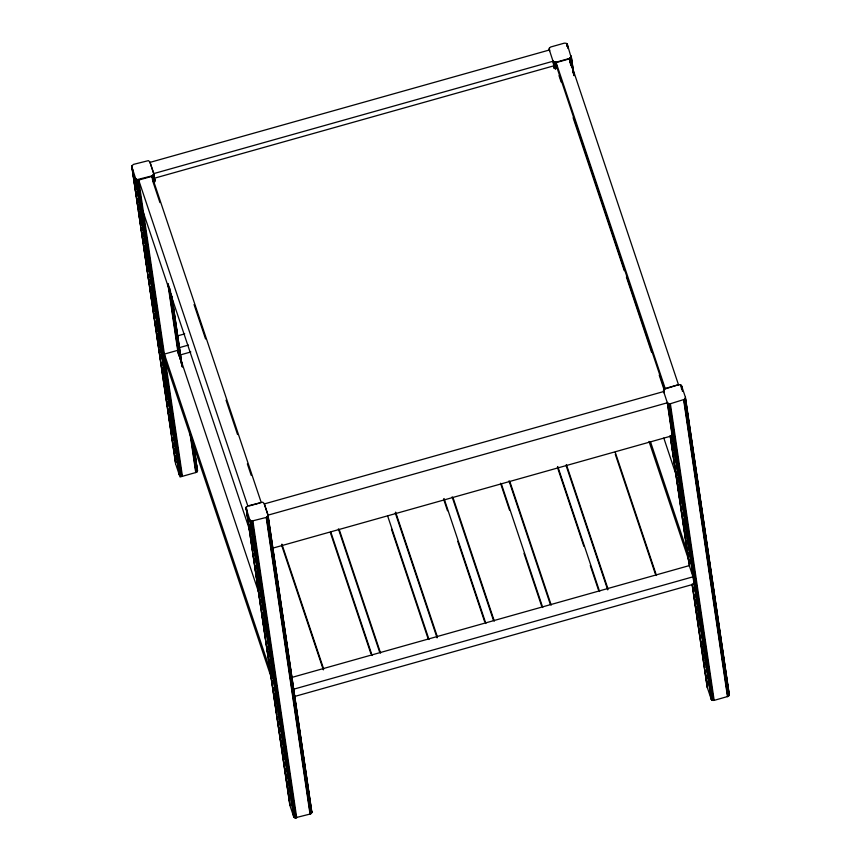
<?xml version="1.0" encoding="UTF-8"?>
<svg xmlns="http://www.w3.org/2000/svg" width="861" height="861" viewBox="0 0 861 861"><rect width="100%" height="100%" fill="white"/><g stroke="black" fill="none" stroke-linecap="round" stroke-linejoin="round"><path stroke-width="1.29" d="M131.701 166.259L135.532 178.302L137.017 179.658L152.257 175.816L153.775 173.75L149.932 161.986L148.447 160.63L133.52 164.376L131.765 165.979L175.579 463.724L179.336 474.938L181.789 476.402L182.435 476.294L138.632 179.669M193.973 446.041L197.406 471.204L195.748 472.549L180.014 476.972M245.988 507.807L249.819 519.861L251.304 521.206L266.544 517.364L268.062 515.298L264.219 503.534L262.734 502.178L247.807 505.924L246.052 507.527L289.866 805.272L293.623 816.486L295.108 817.832L310.347 813.989L311.693 812.762L311.768 811.374M554.053 68.094L552.977 60.84L554.172 62.078L556.088 62.196L569.39 58.451L571.047 57.117L567.377 44.514L566.183 43.276L564.278 43.158L550.653 47.011L549.307 48.238L549.286 50.024L149.986 162.385L153.742 173.599L553.042 61.239L549.232 49.626M692.179 584.264L707.225 687.25L711.326 699.519L714.167 700.37L728.083 696.388L729.31 694.461L727.965 690.167M175.988 461.83L175.579 463.724M711.068 699.014L667.264 402.388L668.459 403.626L670.364 403.744L685.012 399.17L685.421 397.276L681.664 386.062L680.47 384.824L678.565 384.706L664.94 388.559L663.594 389.796L663.573 391.572L264.273 503.933L268.029 515.147L667.329 402.787L663.519 391.174M290.092 803.625L289.866 805.272M556.088 62.196L556.819 67.212L554.409 67.89L553.72 65.856L154.42 178.216L155.109 180.25L152.688 180.928L159.931 202.593M176.979 336.048L184.738 333.864M188.484 345.078L179.443 347.618L178.604 345.132M167.873 283.807L177.7 350.341L164.397 354.086L270.58 671.429M180.509 354.872L190.851 351.966M249.077 505.988L259.968 502.921M678.619 385.115L569.455 58.849L556.141 62.595L665.316 388.86L678.565 384.706M272.894 548.113L672.193 435.752M291.255 677.596L689.274 565.602L693.019 576.816L293.73 689.177M294.796 696.42L694.095 584.059M556.819 67.212L664.714 389.646M559.026 75.671L561.157 82.043M573.103 117.731L624.268 270.666M626.399 277.038L651.562 352.224M659.235 375.17L663.928 389.183M663.809 438.055L676.176 475.014M650.496 441.801L688.445 555.227M649.011 441.413L689.091 561.211M615.217 452.219L656.469 575.492M615.281 454.242L655.253 573.706M566.387 464.563L608.07 589.118M566.032 465.317L607.705 589.871M557.777 466.501L599.6 591.496M557.411 467.254L583.866 546.326M590.269 565.462L598.373 589.688M509.798 481.396L551.201 605.111M509.002 480.868L550.405 604.583M501.328 483.785L542.731 607.5M500.532 483.247L509.497 510.035M524.005 553.397L541.504 605.692M452.929 497.4L494.332 621.115M452.133 496.872L493.536 620.587M444.039 498.508L485.862 623.504M443.663 499.251L447.505 510.734M457.751 541.343L484.635 621.696M395.63 512.134L437.463 637.118M395.264 512.876L437.087 637.861M387.59 515.793L428.993 639.508M391.497 529.289L428.197 638.97M339.191 529.407L380.584 653.122M338.395 528.88L379.798 652.595M330.721 531.786L372.113 655.512M330.355 532.539L370.897 653.703M281.891 544.13L323.714 669.126M281.525 544.884L323.349 669.869M194.048 304.557L205.564 338.965M226.034 400.139L237.55 434.547M247.355 463.864L251.197 475.337M143.561 213.022L250.174 531.635M177.7 350.341L259.581 595.037M165.463 361.34L271.645 678.672M196.652 467.329L197.578 470.375M152.257 175.816L153 180.842M685.421 397.276L729.299 694.741M685.431 398.395L729.235 695.021M685.334 398.665L729.138 695.29M685.195 398.923L728.987 695.548M685.012 399.17L728.815 695.796M684.796 399.386L728.6 696.011M684.549 399.59L728.352 696.215M684.28 399.752L728.083 696.388M683.989 399.891L727.793 696.527M681.664 386.062L682.45 391.389M683.677 399.999L727.48 696.624M681.406 385.567L681.794 388.225M681.223 385.341L681.804 389.333M680.997 385.136L681.589 389.129M670.364 403.744L714.167 700.37M669.718 403.852L713.521 700.477M669.395 403.852L713.188 700.477M669.072 403.809L712.865 700.445M668.749 403.744L712.553 700.37M668.459 403.626L712.262 700.262M668.179 403.486L711.982 700.122M667.932 403.314L711.735 699.95M667.523 402.894L711.509 699.745M663.917 389.29L664.315 391.949M672.559 447.817L672.958 450.475M679.437 494.375L679.835 497.034M683.763 523.639L684.151 526.297M694.956 599.46L695.344 602.119M701.833 646.008L702.221 648.677M706.149 675.272L706.547 677.941M663.745 389.527L664.132 392.196M670.816 437.42L671.203 440.079M671.602 442.737L671.989 445.395M672.387 448.064L672.775 450.723M673.367 454.716L673.754 457.374M674.152 460.032L674.54 462.691M675.132 466.684L675.53 469.342M675.917 472L676.315 474.659M676.703 477.328L677.101 479.986M677.682 483.979L678.081 486.637M678.468 489.296L678.866 491.954M679.254 494.612L679.846 498.605M680.244 501.263L680.631 503.922M681.029 506.591L681.417 509.249M682.009 513.242L682.396 515.9M682.795 518.559L683.182 521.217M683.58 523.875L683.968 526.545M684.56 530.527L684.958 533.196M685.345 535.854L685.743 538.512M686.325 542.505L686.723 545.164M687.11 547.822L687.508 550.48M687.896 553.139L688.294 555.808M688.886 559.79L689.274 562.459M693.202 589.053L693.6 591.722M693.988 594.381L694.386 597.039M694.773 599.697L695.171 602.356M695.753 606.348L696.151 609.007M696.538 611.676L696.936 614.334M697.528 618.316L698.702 626.302M699.1 628.96L699.487 631.619M700.079 635.612L700.467 638.27M700.865 640.939L701.252 643.597M701.65 646.256L703.028 655.565M703.415 658.224L703.814 660.882M704.395 664.875L704.793 667.533M705.181 670.202L705.579 672.861M705.966 675.519L706.364 678.177M706.752 680.836L707.344 684.829M663.594 389.796L663.992 392.455M670.471 436.344L682.256 516.159M682.655 518.817L689.134 562.717M692.276 583.995L693.46 591.981M693.848 594.639L700.327 638.528M700.725 641.197L704.653 667.802M705.041 670.461L707.398 686.421M663.497 390.065L663.885 392.724M670.375 436.624L689.23 564.31M670.116 435.569L689.349 566.204M692.115 584.544L707.312 687.799M571.134 55.728L574.072 75.682M571.209 56.557L573.953 75.187M571.047 57.117L573.404 73.077M570.908 57.375L573.265 73.336M570.725 57.612L572.296 68.256M570.509 57.838L571.887 67.147M570.262 58.031L571.639 67.341M569.993 58.204L570.983 64.855M569.702 58.344L570.682 64.995M567.377 44.514L567.969 48.507M569.39 58.451L570.036 62.81M567.119 44.008L567.507 46.666M566.936 43.782L567.324 46.451M566.71 43.588L567.108 46.246M555.431 62.304L556.217 67.621M555.108 62.304L555.894 67.621M554.785 62.261L555.765 68.912M554.473 62.186L555.453 68.837M554.172 62.078L555.151 68.729M553.892 61.938L554.882 68.589M553.645 61.766L554.624 68.417M553.429 61.562L554.409 68.213M553.236 61.346L554.226 67.997M549.307 48.238L549.705 50.896M267.965 514.749L311.854 812.214M267.986 515.857L311.79 812.493M267.889 516.126L311.693 812.762M267.739 516.396L311.542 813.021M267.567 516.632L311.37 813.258M267.351 516.858L311.155 813.484M267.104 517.052L310.907 813.677M266.835 517.224L310.638 813.849M266.544 517.364L310.347 813.989M266.232 517.472L310.035 814.097M261.12 502.178L152.01 176.322L138.696 180.067L247.807 505.924M252.919 521.217L296.722 817.842M252.273 521.325L296.076 817.95M251.939 521.325L295.743 817.95M251.616 521.282L295.42 817.907M251.304 521.206L295.108 817.832M251.014 521.099L294.817 817.724M250.734 520.959L294.537 817.584M250.486 520.787L294.29 817.412M250.077 520.356L294.064 817.218M249.819 519.861L293.623 816.486M248.043 517.396L248.442 520.055M249.808 529.375L250.207 532.033M252.37 546.66L252.757 549.318M256.686 575.923L257.084 578.592M259.236 593.218L259.635 595.877M261.012 605.186L261.4 607.855M263.563 622.481L263.95 625.14M267.879 651.745L268.277 654.403M270.44 669.04L270.828 671.698M272.205 681.008L272.593 683.666M274.756 698.303L275.154 700.962M279.082 727.567L279.47 730.225M283.398 756.83L283.796 759.488M285.949 774.125L286.347 776.783M246.289 507L246.687 509.658M247.075 512.317L247.473 514.986M247.86 517.644L248.452 521.637M248.851 524.295L249.238 526.954M249.636 529.612L250.024 532.27M250.616 536.263L251.003 538.921M251.401 541.58L251.789 544.249M252.187 546.907L252.779 550.9M253.166 553.558L253.564 556.217M253.952 558.875L254.35 561.533M254.931 565.526L255.33 568.185M255.717 570.854L256.115 573.512M256.503 576.17L257.095 580.163M257.493 582.822L257.88 585.48M258.278 588.138L258.666 590.797M259.064 593.466L259.645 597.448M260.044 600.117L260.431 602.775M260.829 605.434L261.217 608.092M261.809 612.085L262.207 614.743M262.594 617.402L262.992 620.06M263.38 622.729L263.972 626.711M264.359 629.38L264.757 632.039M265.145 634.697L265.543 637.355M266.135 641.348L266.523 644.006M266.921 646.665L267.308 649.334M267.706 651.992L268.298 655.974M268.686 658.643L269.084 661.302M269.471 663.96L269.87 666.618M270.257 669.277L270.849 673.27M271.237 675.928L271.635 678.597M272.022 681.255L272.42 683.914M273.012 687.907L273.4 690.565M273.798 693.223L274.185 695.882M274.584 698.54L275.165 702.533M275.563 705.191L275.95 707.86M276.349 710.519L276.736 713.177M277.328 717.17L277.726 719.828M278.114 722.487L278.512 725.145M278.899 727.814L279.491 731.796M279.879 734.455L280.277 737.124M280.664 739.782L281.063 742.44M281.655 746.433L282.042 749.092M282.44 751.75L282.828 754.408M283.226 757.077L283.613 759.736M284.205 763.729L284.593 766.387M284.991 769.045L285.378 771.704M285.777 774.362L286.369 778.355M286.756 781.013L287.154 783.671M287.542 786.341L287.94 788.999M288.521 792.992L288.919 795.65M289.307 798.308L289.705 800.967M246.149 507.258L248.312 521.895M248.711 524.553L250.077 533.863M250.476 536.521L252.639 551.158M253.026 553.817L254.404 563.126M254.791 565.785L256.955 580.422M257.353 583.08L261.281 609.685M261.669 612.343L265.597 638.948M265.995 641.606L268.148 656.243M268.546 658.902L272.474 685.507M272.862 688.165L276.79 714.77M277.188 717.428L281.116 744.033M281.504 746.691L289.759 802.56M246.052 507.527L289.651 802.829M153.689 173.201L154.958 181.736M171.845 296.13L182.263 366.764M153.764 174.03L154.679 180.961M171.834 296.41L182.241 366.904M193.574 444.33L197.503 470.935M153.602 174.579L154.582 181.23M171.274 294.301L181.488 363.46M193.273 443.275L197.406 471.204M153.462 174.837L154.442 181.488M171.135 294.559L181.348 363.719M192.746 440.875L197.255 471.473M153.28 175.084L154.259 181.736M170.37 290.803L180.584 359.973M192.175 438.453L197.083 471.71M153.064 175.3L153.85 180.627M169.757 288.37L180.175 358.865M191.96 438.68L196.868 471.936M152.817 175.504L153.602 180.821M169.52 288.564L179.927 359.069M191.314 436.215L196.62 472.129M152.548 175.676L153.333 180.993M168.853 286.078L179.26 356.572M191.045 436.387L196.351 472.302M168.207 283.818L178.797 355.55M190.367 433.922L196.06 472.441M151.945 175.913L152.515 179.777M177.883 351.546L178.238 353.968M189.7 431.587L195.748 472.549M137.986 179.766L181.789 476.402M137.663 179.766L181.456 476.402M137.329 179.734L181.133 476.359M137.017 179.658L180.821 476.284M136.727 179.551L180.53 476.176M136.447 179.411L180.25 476.036M136.199 179.239L180.003 475.864M135.984 179.034L179.777 475.659M135.79 178.808L179.594 475.433M135.532 178.302L179.336 474.938M136.113 191.809L136.512 194.468M140.44 221.073L140.827 223.731M142.991 238.368L143.378 241.026M144.756 250.336L145.154 252.994M147.306 267.631L147.705 270.289M149.082 279.599L149.47 282.257M151.633 296.894L152.02 299.553M154.184 314.19L154.582 316.848M155.949 326.158L156.347 328.816M158.51 343.453L158.898 346.111M160.275 355.421L160.673 358.079M162.826 372.716L163.224 375.374M167.152 401.979L167.54 404.638M169.703 419.264L170.101 421.933M171.468 431.243L171.866 433.901M174.03 448.538L174.417 451.196M132.594 169.445L132.992 172.103M133.38 174.761L133.972 178.754M134.37 181.413L134.757 184.071M135.155 186.729L135.543 189.388M135.941 192.057L136.522 196.039M136.921 198.708L137.308 201.366M137.706 204.025L138.094 206.683M138.686 210.676L139.084 213.334M139.471 215.993L139.869 218.651M140.257 221.32L140.849 225.302M141.236 227.971L141.634 230.63M142.022 233.288L142.42 235.946M142.808 238.605L143.4 242.598M143.798 245.256L144.185 247.925M144.583 250.583L145.165 254.565M145.563 257.235L145.95 259.893M146.348 262.551L146.736 265.21M147.134 267.868L147.726 271.861M148.114 274.519L148.512 277.188M148.899 279.847L149.297 282.505M149.879 286.498L150.277 289.156M150.664 291.814L151.062 294.473M151.45 297.131L152.042 301.124M152.44 303.782L152.827 306.451M153.226 309.11L153.613 311.768M154.011 314.426L154.593 318.419M154.991 321.078L155.378 323.736M155.776 326.405L156.368 330.387M156.756 333.046L157.154 335.715M157.541 338.373L157.94 341.031M158.327 343.69L158.919 347.683M159.307 350.341L159.705 352.999M160.092 355.668L160.49 358.327M161.082 362.32L161.47 364.978M161.868 367.636L162.255 370.295M162.654 372.953L163.235 376.946M163.633 379.604L164.02 382.262M164.419 384.932L164.806 387.59M165.398 391.583L165.796 394.241M166.184 396.899L166.582 399.558M166.969 402.216L167.561 406.209M167.949 408.867L168.347 411.526M168.734 414.195L169.133 416.853M169.52 419.511L170.112 423.504M170.51 426.163L170.898 428.821M171.296 431.479L171.683 434.148M172.275 438.131L172.663 440.8M173.061 443.458L173.448 446.116M173.847 448.775L174.439 452.768M174.826 455.426L175.224 458.084M131.862 165.71L133.832 179.013M134.219 181.671L136.382 196.297M136.781 198.966L138.147 208.276M138.546 210.934L140.709 225.571M141.096 228.23L143.26 242.856M143.647 245.514L145.025 254.834M145.423 257.493L147.575 272.119M147.974 274.777L149.351 284.098M149.739 286.756L151.902 301.382M152.289 304.051L154.453 318.678M154.851 321.336L156.218 330.646M156.616 333.315L158.779 347.941M159.167 350.599L160.544 359.909M160.932 362.578L163.095 377.204M163.493 379.862L164.86 389.172M165.258 391.841L167.421 406.467M167.809 409.126L169.972 423.763M170.36 426.421L171.737 435.731M172.135 438.389L174.288 453.026M174.686 455.684L175.666 462.335M131.765 165.979L175.569 462.605"/></g></svg>
